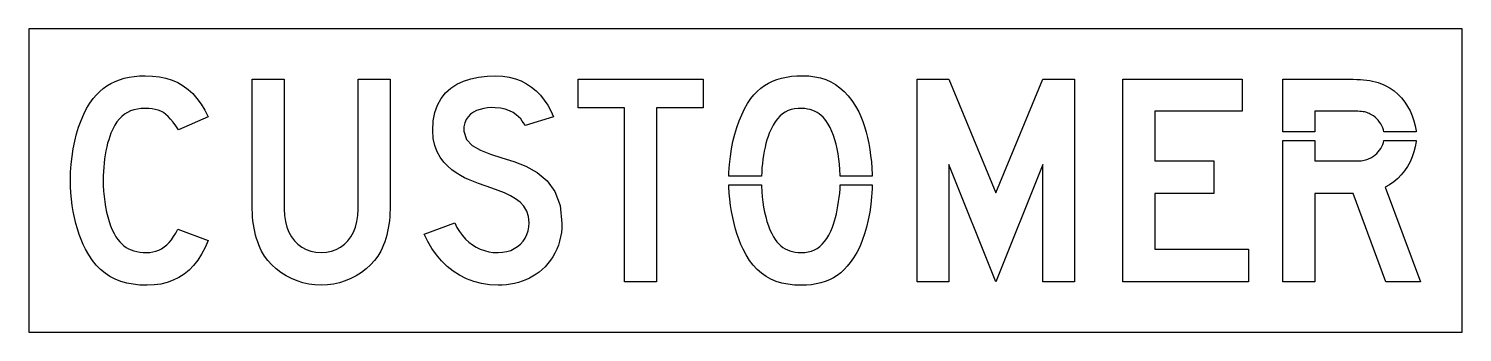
# Model space of a CAD drawing. Extents: x 0 to 85, y 0 to 18.
import ezdxf

# ---------------------------------------------------------------- set-up
doc = ezdxf.new("R2010")
doc.units = 0
doc.layers.add('CUT', color=7, linetype='Continuous')
doc.layers.add('OUTSIDE', color=1, linetype='Continuous')

msp = doc.modelspace()

# ---------------------------------------------------------------- linework, layer by layer
at = {"layer": 'CUT'}
for points in [[(9.506, 3.6924), (9.2156, 3.4524), (8.906, 3.2496), (8.5736, 3.084), (8.2196, 2.9556), (7.8452, 2.8632), (7.4468, 2.808), (7.0268, 2.79), (6.5972, 2.8032), (6.194, 2.8464), (5.8148, 2.9172), (5.4596, 3.0192), (5.1272, 3.15), (4.8164, 3.3108), (4.526, 3.5028), (4.2572, 3.7248), (4.0064, 3.9792), (3.7748, 4.266), (3.5612, 4.5852), (3.3632, 4.9368), (3.2312, 5.2092), (3.1076, 5.4996), (2.9948, 5.8056), (2.8916, 6.1272), (2.798, 6.4608), (2.7164, 6.8052), (2.6456, 7.1604), (2.5868, 7.5228), (2.54, 7.8912), (2.5064, 8.2656), (2.486, 8.6424), (2.4788, 9.0216), (2.4896, 9.4944), (2.5208, 9.9648), (2.5712, 10.4292), (2.642, 10.8852), (2.7308, 11.328), (2.8376, 11.7576), (2.9612, 12.1692), (3.1028, 12.5616), (3.2612, 12.9288), (3.434, 13.2708), (3.6236, 13.5828), (3.8264, 13.8636), (4.0124, 14.076), (4.2092, 14.2704), (4.4192, 14.4468), (4.6424, 14.6052), (4.8776, 14.7456), (5.1272, 14.868), (5.3888, 14.9724), (5.6636, 15.0576), (5.9528, 15.1248), (6.254, 15.1716), (6.5708, 15.2004), (6.9008, 15.21), (7.3388, 15.1944), (7.7516, 15.1464), (8.1368, 15.066), (8.4992, 14.952), (8.8376, 14.8032), (9.1532, 14.6208), (9.4484, 14.4036), (9.7232, 14.1504), (9.9788, 13.86), (10.2176, 13.5336), (10.4408, 13.17), (10.6472, 12.768), (8.8796, 12.0108), (8.7164, 12.2472), (8.5628, 12.4548), (8.4164, 12.6348), (8.2724, 12.7872), (8.1296, 12.9156), (7.9844, 13.0212), (7.8344, 13.1052), (7.676, 13.1712), (7.5056, 13.218), (7.322, 13.2504), (7.1216, 13.2684), (6.9008, 13.2732), (6.6656, 13.2648), (6.4436, 13.2372), (6.2348, 13.1916), (6.0392, 13.1256), (5.8556, 13.0392), (5.6852, 12.9312), (5.5244, 12.8016), (5.3756, 12.6504), (5.2364, 12.474), (5.108, 12.2748), (4.9892, 12.0504), (4.8788, 11.7996), (4.808, 11.6148), (4.7432, 11.4156), (4.6832, 11.2056), (4.628, 10.986), (4.58, 10.7568), (4.5368, 10.5216), (4.5008, 10.2792), (4.4708, 10.032), (4.4468, 9.7812), (4.43, 9.528), (4.4192, 9.2748), (4.4156, 9.0216), (4.4228, 8.6952), (4.4396, 8.3712), (4.4696, 8.0508), (4.5092, 7.7364), (4.5608, 7.4292), (4.622, 7.1316), (4.6916, 6.846), (4.772, 6.5724), (4.8608, 6.3156), (4.9568, 6.0744), (5.0624, 5.8536), (5.174, 5.6532), (5.282, 5.502), (5.396, 5.3652), (5.516, 5.2416), (5.6432, 5.1312), (5.7788, 5.0352), (5.9216, 4.9524), (6.0728, 4.8828), (6.2348, 4.8264), (6.4052, 4.782), (6.5876, 4.7508), (6.7796, 4.7328), (6.9848, 4.7268), (7.1804, 4.7352), (7.3676, 4.7616), (7.5464, 4.8072), (7.718, 4.8708), (7.8812, 4.9548), (8.0372, 5.058), (8.186, 5.1816), (8.3288, 5.3256), (8.4644, 5.49), (8.5952, 5.6772), (8.7188, 5.8848), (8.8376, 6.1152), (10.6472, 5.442), (10.4588, 5.0184), (10.2512, 4.632), (10.0232, 4.2816), (9.7748, 3.9684)], [(21.3596, 6.3984), (21.3236, 6.1836), (21.2792, 5.9736), (21.2288, 5.7684), (21.1712, 5.5668), (21.1076, 5.37), (21.0368, 5.1792), (20.9612, 4.992), (20.8796, 4.8108), (20.7056, 4.5228), (20.5004, 4.2516), (20.2676, 3.9972), (20.0096, 3.762), (19.7276, 3.5484), (19.4264, 3.3576), (19.1084, 3.192), (18.7736, 3.0516), (18.428, 2.94), (18.0728, 2.8572), (17.7092, 2.8068), (17.342, 2.79), (16.976, 2.8068), (16.6124, 2.8572), (16.2572, 2.94), (15.9116, 3.0516), (15.5768, 3.192), (15.2588, 3.3576), (14.9576, 3.5484), (14.6756, 3.762), (14.4176, 3.9972), (14.1848, 4.2516), (13.9796, 4.5228), (13.8056, 4.8108), (13.724, 4.992), (13.6484, 5.1792), (13.5776, 5.37), (13.514, 5.5668), (13.4564, 5.7684), (13.406, 5.9736), (13.3616, 6.1836), (13.3256, 6.3984), (13.2968, 6.6168), (13.2752, 6.8388), (13.2632, 7.0644), (13.2584, 7.2948), (13.2584, 15), (15.1532, 15), (15.1532, 7.2948), (15.1712, 6.9168), (15.2252, 6.564), (15.3116, 6.2364), (15.4304, 5.9364), (15.5804, 5.6664), (15.758, 5.4264), (15.9644, 5.2188), (16.1948, 5.046), (16.4504, 4.908), (16.7276, 4.8084), (17.0252, 4.7472), (17.342, 4.7268), (17.66, 4.7472), (17.9576, 4.8084), (18.2348, 4.908), (18.4904, 5.046), (18.7208, 5.2188), (18.9272, 5.4264), (19.1048, 5.6664), (19.2548, 5.9364), (19.3736, 6.2364), (19.46, 6.564), (19.514, 6.9168), (19.532, 7.2948), (19.532, 15), (21.4268, 15), (21.4268, 7.2948), (21.422, 7.0644), (21.41, 6.8388), (21.3884, 6.6168)], [(31.4036, 5.1624), (31.3112, 4.926), (31.2032, 4.6992), (31.0796, 4.482), (30.9416, 4.2732), (30.788, 4.0764), (30.62, 3.8904), (30.4376, 3.7152), (30.2636, 3.5736), (30.08, 3.4428), (29.8868, 3.3228), (29.6852, 3.2136), (29.4764, 3.1164), (29.258, 3.0312), (29.0336, 2.9592), (28.8032, 2.8992), (28.5668, 2.8512), (28.3244, 2.8176), (28.0772, 2.796), (27.8264, 2.79), (27.3224, 2.814), (26.8412, 2.8884), (26.3852, 3.0084), (25.952, 3.1728), (25.5452, 3.3792), (25.1636, 3.6264), (24.8084, 3.9108), (24.4808, 4.23), (24.1796, 4.584), (23.9072, 4.968), (23.6624, 5.3808), (23.4476, 5.8212), (25.2584, 6.4944), (25.3928, 6.2208), (25.5452, 5.9688), (25.7132, 5.7384), (25.8968, 5.5308), (26.0936, 5.346), (26.306, 5.184), (26.5304, 5.046), (26.768, 4.932), (27.0164, 4.8432), (27.2768, 4.7784), (27.5468, 4.74), (27.8264, 4.7268), (28.0928, 4.7424), (28.3436, 4.7868), (28.5776, 4.86), (28.7936, 4.9608), (28.9892, 5.0844), (29.1632, 5.232), (29.3156, 5.4), (29.4428, 5.5872), (29.5436, 5.7924), (29.618, 6.0132), (29.6636, 6.2472), (29.6792, 6.4944), (29.642, 6.8676), (29.5352, 7.1904), (29.366, 7.4688), (29.1416, 7.71), (28.8704, 7.9176), (28.5584, 8.1), (28.214, 8.262), (27.8456, 8.4096), (27.4592, 8.5488), (27.062, 8.6868), (26.6636, 8.8284), (26.2688, 8.9784), (26.0732, 9.0624), (25.8488, 9.1656), (25.6052, 9.2916), (25.3508, 9.4452), (25.0928, 9.6276), (24.8432, 9.8424), (24.6068, 10.092), (24.3944, 10.3788), (24.2144, 10.7076), (24.0752, 11.0808), (23.9852, 11.4996), (23.9528, 11.9688), (23.9864, 12.528), (24.0812, 13.0272), (24.2372, 13.47), (24.4472, 13.8564), (24.71, 14.1912), (25.022, 14.4732), (25.3772, 14.7072), (25.7744, 14.8944), (26.2088, 15.036), (26.6768, 15.1344), (27.176, 15.192), (27.7004, 15.21), (28.1096, 15.1908), (28.4972, 15.132), (28.8608, 15.036), (29.2028, 14.9052), (29.5208, 14.7396), (29.816, 14.5416), (30.0896, 14.3136), (30.3392, 14.0568), (30.566, 13.7712), (30.7712, 13.4616), (30.9524, 13.1256), (31.1108, 12.768), (29.4272, 12.2628), (29.4176, 12.2832), (29.3888, 12.3384), (29.3396, 12.4212), (29.2676, 12.5268), (29.1704, 12.6468), (29.048, 12.774), (28.8968, 12.9024), (28.7156, 13.0236), (28.5032, 13.134), (28.2572, 13.2228), (27.9764, 13.2864), (27.6584, 13.3152), (27.434, 13.3188), (27.2084, 13.3032), (26.984, 13.2708), (26.7668, 13.218), (26.5604, 13.1436), (26.3684, 13.0476), (26.198, 12.9276), (26.0516, 12.7824), (25.9352, 12.6108), (25.8524, 12.4128), (25.808, 12.1848), (25.8056, 11.9268), (25.9556, 11.4396), (26.2952, 11.0736), (26.7848, 10.7928), (27.3872, 10.5636), (28.0628, 10.3512), (28.7744, 10.1208), (29.4812, 9.84), (30.1472, 9.4716), (30.7316, 8.9832), (31.1972, 8.34), (31.5056, 7.5084), (31.616, 6.4524), (31.6076, 6.1812), (31.5812, 5.916), (31.5392, 5.658), (31.4792, 5.406)], [(35.3204, 13.3152), (32.5844, 13.3152), (32.5844, 15), (39.9944, 15), (39.9944, 13.3152), (37.2152, 13.3152), (37.2152, 3), (35.3204, 3)], [(47.9924, 10.5756), (47.9372, 10.8684), (47.8712, 11.1492), (47.7968, 11.418), (47.7128, 11.6736), (47.6192, 11.9136), (47.5172, 12.1392), (47.4056, 12.3468), (47.3084, 12.498), (47.2076, 12.6324), (47.1032, 12.7524), (46.9916, 12.8592), (46.8752, 12.9516), (46.7528, 13.032), (46.6232, 13.0992), (46.4852, 13.1556), (46.34, 13.2), (46.1852, 13.2348), (46.0208, 13.2588), (45.8468, 13.2732), (45.6224, 13.2732), (45.4112, 13.2528), (45.2132, 13.2096), (45.0272, 13.1448), (44.8532, 13.0572), (44.69, 12.9468), (44.5364, 12.8148), (44.3936, 12.6588), (44.2604, 12.48), (44.1356, 12.2772), (44.0192, 12.0504), (43.91, 11.7996), (43.8392, 11.6136), (43.7744, 11.4132), (43.7144, 11.1996), (43.6592, 10.9752), (43.6112, 10.7412), (43.568, 10.5), (43.532, 10.2528), (43.502, 10.0008), (43.478, 9.7452), (43.4612, 9.4896), (43.4512, 9.251), (41.516, 9.251), (41.5208, 9.4692), (41.552, 9.9492), (41.6024, 10.4172), (41.6708, 10.872), (41.7584, 11.3124), (41.8628, 11.7372), (41.984, 12.144), (42.122, 12.5316), (42.2744, 12.8988), (42.4412, 13.2444), (42.6224, 13.566), (42.8156, 13.8636), (43.0004, 14.0844), (43.196, 14.2848), (43.4024, 14.4648), (43.622, 14.6244), (43.8548, 14.7636), (44.0996, 14.8848), (44.36, 14.9856), (44.6336, 15.0672), (44.924, 15.1308), (45.2288, 15.1752), (45.5504, 15.2016), (45.89, 15.21), (46.2584, 15.1968), (46.61, 15.1536), (46.9424, 15.0828), (47.2568, 14.9808), (47.5556, 14.85), (47.8364, 14.6892), (48.1028, 14.4972), (48.3536, 14.2752), (48.59, 14.0208), (48.812, 13.734), (49.0196, 13.4148), (49.2164, 13.0632), (49.3376, 12.7908), (49.4504, 12.5004), (49.5536, 12.1944), (49.6472, 11.8728), (49.7312, 11.5392), (49.8056, 11.1948), (49.868, 10.8396), (49.9208, 10.4772), (49.9616, 10.1088), (49.9916, 9.7344), (50.0096, 9.3576), (50.0113, 9.251), (48.1169, 9.251), (48.116, 9.3132), (48.1004, 9.6408), (48.074, 9.9612), (48.038, 10.2732)], [(54.5636, 9.9468), (54.5636, 3), (52.6688, 3), (52.6688, 15), (54.5636, 15), (57.3428, 8.2632), (60.122, 15), (62.0156, 15), (62.0156, 3), (60.122, 3), (60.122, 9.9468), (57.3428, 3)], [(71.9528, 13.1052), (66.7736, 13.1052), (66.7736, 10.158), (70.268, 10.158), (70.268, 8.2212), (66.7736, 8.2212), (66.7736, 4.9368), (72.332, 4.9368), (72.332, 3), (64.8788, 3), (64.8788, 15), (71.9528, 15)], [(80.168, 12.3576), (80.0984, 12.4656), (80.018, 12.5676), (79.9292, 12.6624), (79.8332, 12.7488), (79.7276, 12.8268), (79.616, 12.8952), (79.544, 12.9348), (79.4768, 12.9684), (79.4096, 12.9984), (79.3412, 13.0236), (79.2704, 13.0452), (79.1948, 13.0632), (79.112, 13.0776), (79.0208, 13.0884), (78.9176, 13.0956), (78.8012, 13.1016), (78.6692, 13.104), (78.5216, 13.1052), (76.2476, 13.1052), (76.2476, 11.8826), (74.3528, 11.8826), (74.3528, 15), (78.3104, 15), (78.536, 14.9976), (78.7508, 14.9928), (78.9536, 14.982), (79.148, 14.9676), (79.3328, 14.9472), (79.5104, 14.9208), (79.6808, 14.8884), (79.8452, 14.85), (80.0036, 14.8044), (80.1584, 14.7516), (80.3096, 14.6904), (80.4584, 14.6208), (80.7152, 14.4792), (80.9576, 14.3088), (81.1856, 14.112), (81.3956, 13.8924), (81.5864, 13.6524), (81.758, 13.3944), (81.9068, 13.122), (82.0328, 12.8376), (82.1336, 12.5424), (82.208, 12.2424), (82.2536, 11.9376), (82.2562, 11.8826), (80.3505, 11.8826), (80.3504, 11.8836), (80.3204, 12.006), (80.2808, 12.1272), (80.2292, 12.2448)], [(76.2476, 11.3806), (76.2476, 10.158), (78.5216, 10.158), (78.6608, 10.1592), (78.7868, 10.1616), (78.8996, 10.1676), (79.0016, 10.1748), (79.094, 10.1856), (79.1792, 10.2), (79.2584, 10.218), (79.3316, 10.2384), (79.4036, 10.2648), (79.4732, 10.2948), (79.544, 10.3284), (79.616, 10.368), (79.7276, 10.4364), (79.8332, 10.5144), (79.9292, 10.6008), (80.018, 10.6956), (80.0984, 10.7976), (80.168, 10.9056), (80.2292, 11.0184), (80.2808, 11.136), (80.3204, 11.256), (80.3504, 11.3796), (80.3505, 11.3806), (82.2565, 11.3806), (82.2536, 11.316), (82.2068, 11.004), (82.1336, 10.6956), (82.0316, 10.3968), (81.9044, 10.1076), (81.7532, 9.8316), (81.578, 9.5712), (81.3824, 9.33), (81.1676, 9.1092), (80.9336, 8.9124), (80.6828, 8.742), (80.4164, 8.6004), (82.5212, 3), (80.4584, 3), (78.5216, 8.2212), (76.2476, 8.2212), (76.2476, 3), (74.3528, 3), (74.3528, 11.3806)], [(49.5596, 5.8308), (49.4228, 5.4384), (49.2692, 5.0712), (49.1, 4.7292), (48.9128, 4.4172), (48.71, 4.1364), (48.536, 3.9156), (48.3488, 3.7152), (48.1496, 3.5352), (47.9384, 3.3756), (47.7152, 3.2364), (47.4788, 3.1152), (47.2304, 3.0144), (46.97, 2.9328), (46.6976, 2.8692), (46.412, 2.8248), (46.1144, 2.7984), (45.8048, 2.79), (45.3968, 2.8032), (45.014, 2.8464), (44.6564, 2.9172), (44.3204, 3.0192), (44.0072, 3.15), (43.7156, 3.3108), (43.4444, 3.5028), (43.1912, 3.7248), (42.9572, 3.9792), (42.74, 4.266), (42.5384, 4.5852), (42.3524, 4.9368), (42.23, 5.2008), (42.1148, 5.4876), (42.008, 5.7936), (41.9096, 6.1152), (41.8208, 6.4524), (41.7416, 6.8004), (41.6744, 7.1568), (41.6168, 7.5192), (41.5712, 7.8852), (41.5376, 8.2524), (41.5172, 8.6184), (41.5146, 8.749), (43.4512, 8.749), (43.4528, 8.6628), (43.4684, 8.346), (43.4936, 8.0328), (43.5296, 7.7232), (43.5764, 7.4208), (43.6316, 7.1268), (43.6964, 6.8424), (43.772, 6.5712), (43.856, 6.3144), (43.9496, 6.0744), (44.0516, 5.8536), (44.1632, 5.6532), (44.2604, 5.502), (44.3636, 5.3652), (44.4728, 5.2416), (44.5892, 5.1312), (44.7116, 5.0352), (44.8424, 4.9524), (44.9804, 4.8828), (45.1268, 4.8264), (45.2828, 4.782), (45.4472, 4.7508), (45.6212, 4.7328), (45.8048, 4.7268), (46.0196, 4.7364), (46.22, 4.7652), (46.4084, 4.8156), (46.5848, 4.8852), (46.7504, 4.9764), (46.9052, 5.0892), (47.0504, 5.2236), (47.1872, 5.3808), (47.3156, 5.5608), (47.4356, 5.7648), (47.5496, 5.9916), (47.6576, 6.2424), (47.72, 6.4104), (47.78, 6.6), (47.8364, 6.8064), (47.8904, 7.026), (47.9396, 7.2588), (47.984, 7.5), (48.0236, 7.7472), (48.0572, 7.998), (48.0848, 8.2488), (48.104, 8.4984), (48.1172, 8.742), (48.1173, 8.749), (50.0109, 8.749), (50.006, 8.5056), (49.9772, 8.0352), (49.9304, 7.5708), (49.8644, 7.1148), (49.7804, 6.672), (49.6784, 6.2424)]]:
    msp.add_lwpolyline(points, close=True, dxfattribs=at)
at = {"layer": 'OUTSIDE'}
msp.add_lwpolyline([(0, 0), (85, 0), (85, 18), (0, 18)], close=True, dxfattribs=at)

doc.saveas('drawing.dxf')
